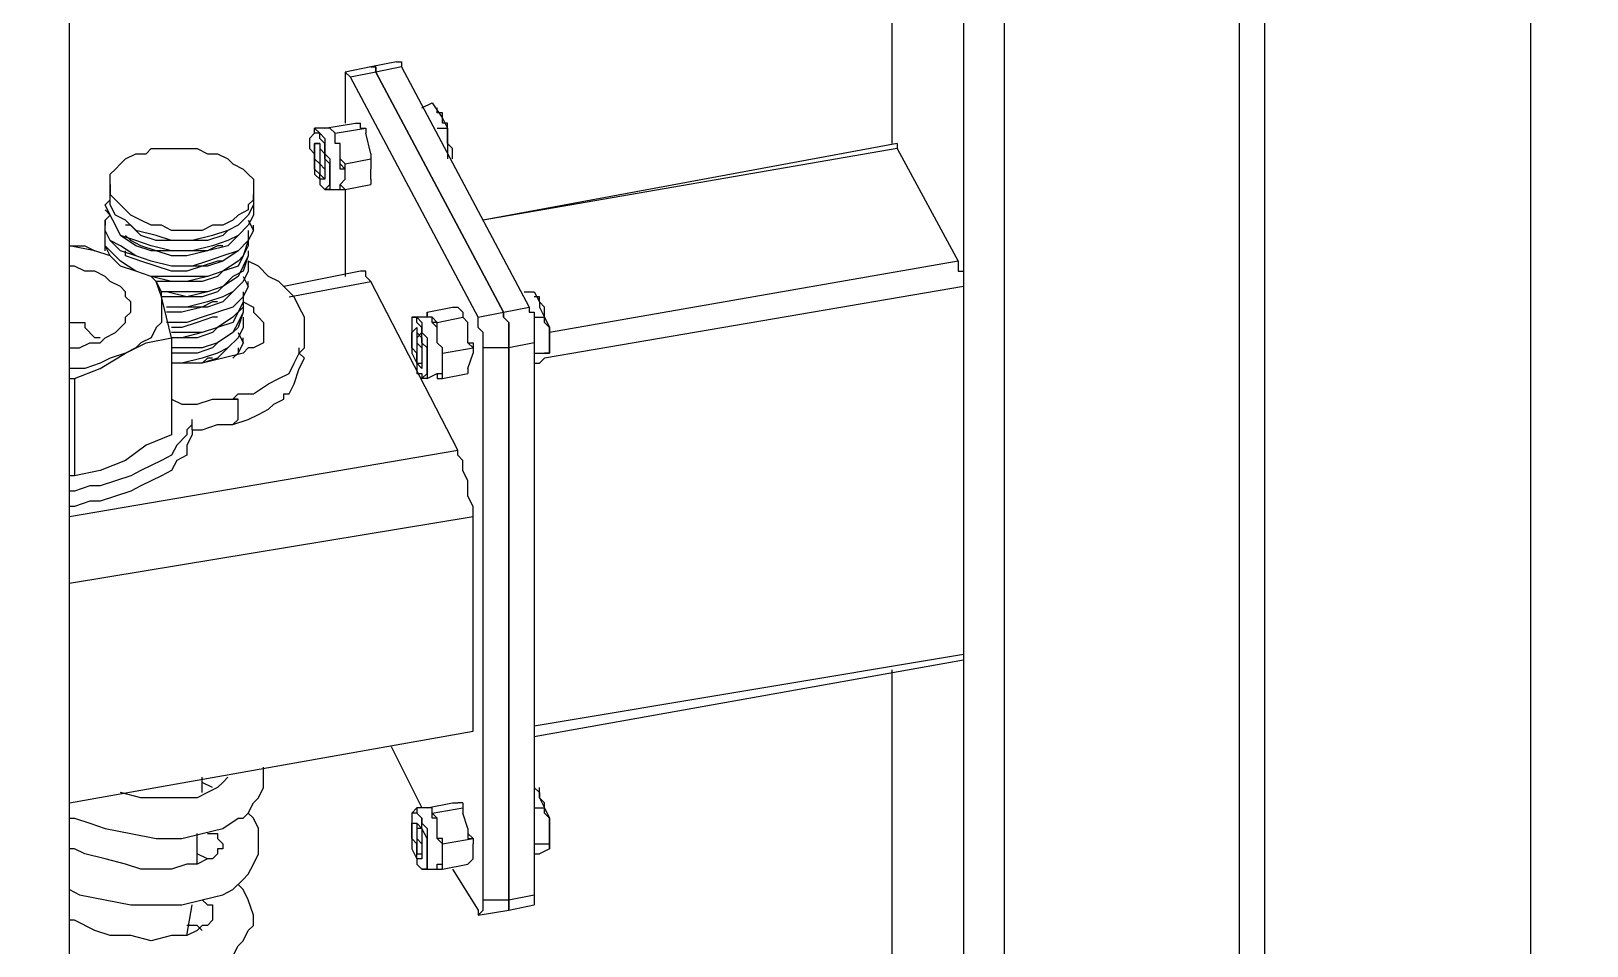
# Model space of a CAD drawing. Extents: x 3 to 592, y 5 to 207.
# Drawn here: x 213.55 to 224.3, y 72.04 to 78.35 of the extents above; entities that cross this region are included whole.
import ezdxf

# ---------------------------------------------------------------- set-up
doc = ezdxf.new("R2010")
doc.units = 0
doc.layers.get('0').update_dxf_attribs({"linetype": 'CONTINUOUS'})
picture_1 = doc.add_image_def('image2.jpg', size_in_pixel=(500, 522))
picture_2 = doc.add_image_def('image3.jpg', size_in_pixel=(600, 560))

msp = doc.modelspace()

# ---------------------------------------------------------------- linework, layer by layer
at = {"color": 7}
for points in [[(219.498333, 82.55), (219.498333, 77.575833)], [(219.498333, 82.514722), (219.498333, 77.575833)], [(219.992222, 81.562222), (219.992222, 70.414444)], [(220.274444, 81.491667), (220.274444, 70.343889)], [(222.073611, 70.731944), (222.073611, 81.315278)], [(221.897222, 81.174167), (221.897222, 70.626111)], [(213.818611, 68.368333), (213.818611, 78.704722)], [(215.9, 78.105), (215.723611, 78.069722)], [(216.076389, 78.140278), (215.9, 78.105)], [(215.9, 78.105), (215.935278, 78.105), (215.935278, 78.069722)], [(215.935278, 78.069722), (215.935278, 78.105), (215.9, 78.105)], [(216.111667, 78.105), (215.935278, 78.069722)], [(216.076389, 78.140278), (216.111667, 78.140278), (216.111667, 78.105)], [(216.111667, 78.105), (216.993611, 76.446944)], [(215.758889, 78.034444), (215.723611, 78.069722), (215.723611, 78.034444), (215.723611, 77.999167)], [(215.723611, 77.999167), (215.723611, 77.716944)], [(215.935278, 78.069722), (215.758889, 78.034444)], [(216.640833, 76.376389), (215.758889, 78.034444)], [(216.817222, 76.411667), (215.935278, 78.069722)], [(215.935278, 78.069722), (216.817222, 76.411667)], [(216.252778, 77.822778), (216.323333, 77.858056)], [(216.323333, 77.858056), (216.393889, 77.752222)], [(216.358611, 77.7875), (216.358611, 77.822778)], [(216.393889, 77.752222), (216.393889, 77.7875), (216.358611, 77.7875)], [(215.617778, 77.681667), (215.511944, 77.681667)], [(215.511944, 77.646389), (215.511944, 77.681667), (215.547222, 77.646389), (215.5825, 77.611111), (215.5825, 77.575833), (215.5825, 77.505278)], [(215.5825, 77.681667), (215.794167, 77.716944)], [(215.617778, 77.681667), (215.5825, 77.681667)], [(215.617778, 77.681667), (215.5825, 77.681667)], [(215.653056, 77.646389), (215.617778, 77.681667)], [(215.653056, 77.646389), (215.864722, 77.681667)], [(215.794167, 77.716944), (215.829444, 77.716944)], [(215.829444, 77.681667), (215.829444, 77.716944)], [(215.829444, 77.681667), (215.864722, 77.681667)], [(215.864722, 77.681667), (215.864722, 77.646389)], [(216.358611, 77.681667), (216.429167, 77.681667)], [(216.393889, 77.752222), (216.429167, 77.681667)], [(216.429167, 77.575833), (216.429167, 77.611111), (216.429167, 77.646389), (216.429167, 77.681667), (216.429167, 77.716944), (216.393889, 77.716944), (216.393889, 77.752222)], [(216.429167, 77.681667), (216.429167, 77.611111), (216.429167, 77.575833)], [(215.547222, 77.575833), (215.511944, 77.575833), (215.511944, 77.540556), (215.511944, 77.505278), (215.511944, 77.47), (215.547222, 77.434722), (215.547222, 77.399444), (215.547222, 77.364167), (215.5825, 77.328889)], [(215.688333, 77.575833), (215.653056, 77.575833), (215.653056, 77.611111), (215.653056, 77.646389)], [(215.653056, 77.575833), (215.653056, 77.611111), (215.653056, 77.646389)], [(215.653056, 77.575833), (215.653056, 77.611111), (215.653056, 77.646389)], [(215.688333, 77.575833), (215.653056, 77.575833)], [(215.688333, 77.505278), (215.688333, 77.540556), (215.688333, 77.575833)], [(215.9, 77.505278), (215.864722, 77.646389)], [(216.429167, 77.575833), (216.429167, 77.47)], [(216.464444, 77.47), (216.464444, 77.505278), (216.464444, 77.540556), (216.429167, 77.575833)], [(219.533611, 77.575833), (216.676111, 77.046667)], [(219.533611, 77.575833), (219.533611, 77.540556)], [(215.547222, 77.540556), (215.547222, 77.505278), (215.547222, 77.47)], [(215.547222, 77.47), (215.547222, 77.434722), (215.5825, 77.399444), (215.5825, 77.364167)], [(215.5825, 77.505278), (215.617778, 77.47), (215.617778, 77.434722), (215.617778, 77.364167), (215.617778, 77.328889), (215.617778, 77.293611), (215.617778, 77.258333), (215.5825, 77.258333)], [(215.723611, 77.364167), (215.723611, 77.399444), (215.688333, 77.399444), (215.688333, 77.434722), (215.688333, 77.47), (215.688333, 77.505278)], [(215.688333, 77.47), (215.688333, 77.505278)], [(215.723611, 77.364167), (215.723611, 77.399444), (215.688333, 77.434722), (215.688333, 77.47)], [(215.723611, 77.434722), (215.688333, 77.47)], [(215.723611, 77.434722), (215.9, 77.47)], [(215.9, 77.505278), (215.9, 77.47)], [(215.9, 77.505278), (215.9, 77.47), (215.9, 77.434722), (215.9, 77.399444)], [(215.9, 77.47), (215.9, 77.399444)], [(219.533611, 77.540556), (216.676111, 77.046667)], [(219.533611, 77.540556), (219.956944, 76.764444)], [(215.688333, 77.293611), (215.723611, 77.328889), (215.723611, 77.364167)], [(215.723611, 77.364167), (215.723611, 77.399444), (215.723611, 77.434722)], [(215.9, 77.328889), (215.9, 77.399444)], [(214.100833, 77.293611), (214.100833, 77.223056)], [(215.5825, 77.258333), (215.688333, 77.258333)], [(215.688333, 77.258333), (215.688333, 77.293611)], [(215.723611, 77.258333), (215.688333, 77.293611)], [(215.688333, 77.258333), (215.688333, 77.293611)], [(215.688333, 77.258333), (215.723611, 77.258333)], [(215.723611, 77.258333), (215.9, 77.293611)], [(215.723611, 77.258333), (215.723611, 76.658611)], [(215.9, 77.328889), (215.9, 77.293611)], [(215.088611, 77.1525), (215.088611, 77.081944), (215.053333, 77.011389), (214.982778, 76.940833), (214.912222, 76.905556), (214.806389, 76.870278), (214.665278, 76.835), (214.524167, 76.835), (214.383056, 76.870278), (214.277222, 76.905556), (214.171389, 76.940833), (214.136111, 77.011389), (214.100833, 77.081944), (214.065556, 77.1525), (214.100833, 77.187778)], [(215.088611, 77.187778), (215.088611, 77.1525), (215.053333, 77.081944), (214.982778, 77.011389), (214.912222, 76.976111), (214.806389, 76.940833), (214.665278, 76.905556), (214.524167, 76.905556), (214.418333, 76.940833), (214.277222, 76.976111), (214.206667, 77.046667), (214.136111, 77.081944), (214.100833, 77.1525), (214.100833, 77.223056)], [(215.088611, 77.187778), (215.088611, 77.223056)], [(215.088611, 77.081944), (215.053333, 77.011389), (214.982778, 76.940833), (214.912222, 76.870278), (214.771111, 76.835), (214.665278, 76.835), (214.524167, 76.835), (214.383056, 76.835), (214.277222, 76.870278), (214.171389, 76.940833), (214.136111, 77.011389), (214.100833, 77.081944), (214.065556, 77.117222)], [(215.053333, 77.046667), (215.088611, 76.976111), (215.053333, 76.905556), (214.982778, 76.835), (214.876944, 76.799722), (214.771111, 76.764444), (214.665278, 76.729167), (214.524167, 76.729167), (214.383056, 76.764444), (214.277222, 76.799722), (214.171389, 76.870278), (214.100833, 76.905556), (214.065556, 76.976111), (214.065556, 77.046667), (214.100833, 77.081944)], [(214.065556, 77.046667), (214.065556, 77.011389)], [(215.053333, 76.976111), (215.053333, 76.905556), (214.982778, 76.835), (214.876944, 76.764444), (214.771111, 76.729167), (214.665278, 76.729167), (214.524167, 76.729167), (214.383056, 76.764444), (214.277222, 76.799722), (214.171389, 76.835), (214.100833, 76.905556), (214.065556, 76.976111), (214.065556, 77.011389)], [(215.053333, 76.940833), (215.053333, 76.905556), (215.018056, 76.799722), (214.982778, 76.764444), (214.876944, 76.693889), (214.771111, 76.658611), (214.63, 76.658611), (214.524167, 76.658611), (214.383056, 76.658611), (214.277222, 76.693889), (214.171389, 76.764444), (214.100833, 76.835), (214.065556, 76.870278), (214.065556, 76.940833), (214.065556, 76.976111)], [(215.053333, 76.905556), (215.053333, 76.870278), (215.018056, 76.799722), (214.982778, 76.729167), (214.876944, 76.693889), (214.771111, 76.658611), (214.63, 76.623333), (214.524167, 76.623333), (214.383056, 76.658611), (214.277222, 76.693889), (214.171389, 76.729167), (214.100833, 76.799722), (214.065556, 76.870278), (214.065556, 76.940833)], [(214.912222, 76.976111), (214.876944, 76.940833), (214.771111, 76.905556), (214.665278, 76.905556), (214.524167, 76.905556), (214.418333, 76.905556), (214.3125, 76.940833), (214.241944, 77.011389), (214.206667, 77.011389)], [(214.876944, 76.870278), (214.841667, 76.870278), (214.771111, 76.835), (214.63, 76.799722), (214.524167, 76.799722), (214.418333, 76.835), (214.3125, 76.870278), (214.241944, 76.905556), (214.206667, 76.940833)], [(215.088611, 76.976111), (215.088611, 77.011389)], [(213.818611, 76.870278), (213.924444, 76.870278), (213.995, 76.835)], [(213.995, 76.835), (213.818611, 76.870278)], [(214.100833, 76.799722), (213.995, 76.835)], [(214.100833, 76.799722), (213.995, 76.835)], [(214.065556, 76.835), (214.065556, 76.870278)], [(214.876944, 76.764444), (214.841667, 76.764444), (214.735833, 76.729167), (214.63, 76.693889), (214.524167, 76.693889), (214.418333, 76.729167), (214.3125, 76.764444), (214.206667, 76.799722), (214.206667, 76.835)], [(215.053333, 76.835), (215.053333, 76.799722), (215.018056, 76.729167), (214.982778, 76.658611), (214.876944, 76.588056), (214.771111, 76.552778), (214.63, 76.552778), (214.488889, 76.552778), (214.453611, 76.552778)], [(214.206667, 76.341111), (214.206667, 76.376389), (214.241944, 76.411667), (214.241944, 76.482222), (214.206667, 76.5175), (214.206667, 76.552778), (214.171389, 76.588056), (214.100833, 76.623333), (214.065556, 76.658611), (213.995, 76.693889), (213.924444, 76.693889), (213.853889, 76.729167), (213.818611, 76.729167)], [(215.053333, 76.799722), (215.018056, 76.693889), (214.9475, 76.658611), (214.876944, 76.588056), (214.771111, 76.552778), (214.63, 76.5175), (214.488889, 76.552778), (214.453611, 76.552778)], [(215.053333, 76.764444), (215.053333, 76.693889), (215.018056, 76.623333), (214.9475, 76.552778), (214.876944, 76.5175), (214.771111, 76.482222), (214.63, 76.446944), (214.488889, 76.446944)], [(214.9475, 75.811944), (214.982778, 75.847222), (215.088611, 75.847222), (215.194444, 75.917778), (215.265, 75.953056), (215.335556, 75.988333), (215.370833, 76.058889), (215.406111, 76.129444), (215.441389, 76.164722), (215.441389, 76.235278), (215.441389, 76.305833), (215.441389, 76.376389), (215.406111, 76.446944), (215.370833, 76.5175), (215.335556, 76.552778), (215.300278, 76.588056), (215.265, 76.623333), (215.194444, 76.658611), (215.123889, 76.729167), (215.053333, 76.764444)], [(219.956944, 76.764444), (217.134722, 76.270556)], [(219.956944, 76.764444), (219.956944, 76.729167), (219.956944, 76.693889), (219.992222, 76.693889), (219.992222, 76.658611), (219.992222, 76.623333), (219.992222, 76.588056)], [(214.453611, 76.5175), (214.453611, 76.552778), (214.418333, 76.623333), (214.383056, 76.658611)], [(214.876944, 76.693889), (214.841667, 76.658611), (214.735833, 76.623333), (214.63, 76.623333), (214.524167, 76.623333), (214.418333, 76.623333)], [(214.453611, 76.5175), (214.418333, 76.623333)], [(215.053333, 76.693889), (215.018056, 76.623333), (214.9475, 76.552778), (214.876944, 76.482222), (214.771111, 76.446944), (214.63, 76.446944), (214.488889, 76.446944)], [(215.018056, 76.658611), (215.053333, 76.588056), (215.018056, 76.5175), (214.9475, 76.446944), (214.841667, 76.411667), (214.735833, 76.376389), (214.63, 76.341111), (214.488889, 76.341111)], [(215.053333, 76.588056), (215.053333, 76.623333)], [(215.829444, 76.693889), (215.300278, 76.588056)], [(215.335556, 76.5175), (215.9, 76.623333)], [(215.9, 76.623333), (215.864722, 76.658611), (215.864722, 76.693889), (215.829444, 76.693889)], [(216.499722, 75.459167), (215.9, 76.623333)], [(214.453611, 76.5175), (214.453611, 76.446944), (214.453611, 76.411667), (214.453611, 76.341111), (214.418333, 76.305833), (214.383056, 76.235278), (214.3125, 76.2), (214.277222, 76.164722), (214.206667, 76.129444)], [(214.876944, 76.588056), (214.841667, 76.552778), (214.735833, 76.5175), (214.63, 76.5175), (214.488889, 76.5175), (214.453611, 76.5175)], [(214.524167, 76.235278), (214.488889, 76.376389), (214.453611, 76.5175)], [(215.053333, 76.588056), (215.018056, 76.5175), (214.9475, 76.446944), (214.841667, 76.411667), (214.735833, 76.376389), (214.63, 76.341111), (214.488889, 76.341111)], [(215.018056, 76.552778), (215.018056, 76.5175), (215.018056, 76.446944), (214.9475, 76.376389), (214.841667, 76.305833), (214.735833, 76.270556), (214.594722, 76.270556), (214.524167, 76.270556)], [(215.018056, 76.5175), (215.018056, 76.482222), (214.982778, 76.411667), (214.9475, 76.341111), (214.841667, 76.305833), (214.735833, 76.270556), (214.594722, 76.235278), (214.524167, 76.235278)], [(216.958333, 76.552778), (217.028889, 76.552778)], [(217.028889, 76.552778), (217.064167, 76.482222)], [(217.064167, 76.5175), (217.028889, 76.5175)], [(217.064167, 76.482222), (217.064167, 76.5175)], [(219.992222, 76.588056), (217.099444, 76.094167)], [(219.992222, 76.588056), (219.992222, 74.048056)], [(214.841667, 76.482222), (214.806389, 76.482222), (214.735833, 76.446944), (214.594722, 76.411667), (214.488889, 76.411667)], [(215.018056, 76.482222), (215.088611, 76.446944), (215.088611, 76.411667), (215.123889, 76.376389), (215.159167, 76.341111), (215.159167, 76.305833), (215.159167, 76.235278), (215.159167, 76.2), (215.088611, 76.164722), (215.053333, 76.164722), (215.018056, 76.129444), (214.876944, 76.094167), (214.735833, 76.058889), (214.594722, 76.058889), (214.524167, 76.058889)], [(215.018056, 76.446944), (215.018056, 76.411667), (214.982778, 76.341111), (214.9475, 76.270556), (214.841667, 76.2), (214.735833, 76.164722), (214.594722, 76.164722), (214.524167, 76.164722)], [(215.018056, 76.411667), (214.982778, 76.305833), (214.9475, 76.270556), (214.841667, 76.2), (214.735833, 76.164722), (214.594722, 76.164722), (214.524167, 76.164722)], [(216.288056, 76.411667), (216.464444, 76.446944)], [(216.288056, 76.376389), (216.288056, 76.411667)], [(216.288056, 76.411667), (216.288056, 76.376389)], [(216.288056, 76.411667), (216.288056, 76.376389)], [(216.464444, 76.446944), (216.499722, 76.446944)], [(216.535, 76.411667), (216.499722, 76.446944)], [(216.535, 76.411667), (216.535, 76.376389)], [(216.640833, 76.376389), (216.817222, 76.411667)], [(216.817222, 76.411667), (216.993611, 76.446944)], [(216.817222, 76.411667), (216.817222, 76.376389), (216.8525, 76.341111), (216.8525, 76.305833), (216.8525, 76.270556), (216.8525, 76.235278), (216.8525, 76.2), (216.8525, 76.164722)], [(216.8525, 76.164722), (216.8525, 76.2), (216.8525, 76.235278), (216.8525, 76.270556), (216.8525, 76.305833), (216.8525, 76.341111), (216.817222, 76.376389), (216.817222, 76.411667)], [(216.993611, 76.446944), (216.993611, 76.411667), (217.028889, 76.411667), (217.028889, 76.376389), (217.028889, 76.341111), (217.028889, 76.305833), (217.028889, 76.270556), (217.028889, 76.235278), (217.028889, 76.2)], [(217.064167, 76.482222), (217.064167, 76.446944), (217.099444, 76.376389)], [(217.134722, 76.270556), (217.134722, 76.305833), (217.099444, 76.341111), (217.099444, 76.376389), (217.099444, 76.411667), (217.099444, 76.446944), (217.064167, 76.482222)], [(213.818611, 76.164722), (213.889167, 76.164722), (213.959722, 76.2), (214.030278, 76.2), (214.065556, 76.235278), (214.136111, 76.270556), (214.171389, 76.305833), (214.206667, 76.341111)], [(213.818611, 76.341111), (213.853889, 76.341111), (213.889167, 76.341111), (213.924444, 76.341111), (213.924444, 76.305833)], [(214.030278, 76.235278), (213.995, 76.235278), (213.924444, 76.305833)], [(215.018056, 76.376389), (215.018056, 76.305833), (214.982778, 76.235278), (214.912222, 76.164722), (214.841667, 76.129444), (214.735833, 76.094167), (214.594722, 76.058889), (214.524167, 76.058889)], [(214.841667, 76.376389), (214.806389, 76.376389), (214.700556, 76.341111), (214.594722, 76.305833), (214.524167, 76.305833)], [(214.841667, 76.305833), (214.806389, 76.270556), (214.700556, 76.235278), (214.594722, 76.235278), (214.524167, 76.235278)], [(215.018056, 76.305833), (214.982778, 76.235278), (214.912222, 76.164722), (214.841667, 76.094167), (214.735833, 76.058889), (214.63, 76.058889)], [(216.182222, 76.376389), (216.182222, 76.341111)], [(216.182222, 76.376389), (216.2175, 76.376389), (216.252778, 76.341111), (216.252778, 76.305833), (216.252778, 76.270556), (216.288056, 76.235278)], [(216.288056, 76.376389), (216.2175, 76.376389)], [(216.2175, 76.305833), (216.2175, 76.270556), (216.2175, 76.235278), (216.2175, 76.2), (216.2175, 76.164722), (216.2175, 76.129444), (216.2175, 76.094167), (216.2175, 76.058889), (216.252778, 76.058889)], [(216.323333, 76.376389), (216.288056, 76.376389)], [(216.358611, 76.270556), (216.358611, 76.305833), (216.323333, 76.341111), (216.323333, 76.376389)], [(216.358611, 76.305833), (216.358611, 76.341111), (216.323333, 76.341111), (216.323333, 76.376389)], [(216.358611, 76.341111), (216.323333, 76.376389)], [(216.358611, 76.341111), (216.535, 76.376389)], [(216.358611, 76.305833), (216.358611, 76.341111)], [(216.358611, 76.270556), (216.358611, 76.305833)], [(216.535, 76.376389), (216.570278, 76.341111)], [(216.570278, 76.2), (216.570278, 76.341111)], [(216.676111, 76.164722), (216.676111, 76.2), (216.676111, 76.235278), (216.676111, 76.270556), (216.640833, 76.305833), (216.640833, 76.341111), (216.640833, 76.376389)], [(217.028889, 76.376389), (217.099444, 76.376389)], [(217.099444, 76.376389), (217.134722, 76.305833), (217.134722, 76.270556)], [(214.206667, 76.129444), (214.347778, 76.2), (214.524167, 76.235278)], [(214.524167, 76.235278), (214.524167, 75.565)], [(214.841667, 76.2), (214.806389, 76.164722), (214.700556, 76.129444), (214.594722, 76.129444), (214.524167, 76.129444)], [(214.982778, 76.270556), (215.018056, 76.2), (214.982778, 76.129444), (214.9475, 76.094167)], [(215.018056, 76.2), (214.982778, 76.129444), (214.9475, 76.094167)], [(215.018056, 76.2), (215.018056, 76.235278)], [(216.252778, 76.270556), (216.2175, 76.235278), (216.2175, 76.2)], [(216.2175, 76.2), (216.252778, 76.164722), (216.252778, 76.129444), (216.252778, 76.094167)], [(216.288056, 76.235278), (216.288056, 76.164722), (216.288056, 76.129444), (216.288056, 76.058889), (216.288056, 76.023611), (216.288056, 75.988333), (216.288056, 75.953056), (216.252778, 75.953056)], [(216.358611, 76.2), (216.358611, 76.235278), (216.358611, 76.270556)], [(216.393889, 76.058889), (216.393889, 76.094167), (216.393889, 76.129444), (216.393889, 76.164722), (216.358611, 76.2)], [(216.393889, 76.164722), (216.358611, 76.2)], [(216.570278, 76.2), (216.605556, 76.164722)], [(216.570278, 76.2), (216.605556, 76.2), (216.605556, 76.164722), (216.605556, 76.129444)], [(217.028889, 76.2), (216.8525, 76.164722)], [(217.028889, 76.2), (217.028889, 72.39)], [(217.134722, 76.270556), (217.134722, 76.164722), (217.134722, 76.129444)], [(217.134722, 76.129444), (217.134722, 76.164722), (217.134722, 76.2), (217.134722, 76.235278), (217.134722, 76.270556)], [(214.206667, 76.129444), (214.100833, 76.094167), (214.030278, 76.058889), (213.924444, 76.023611), (213.853889, 76.023611), (213.818611, 76.023611)], [(213.853889, 75.953056), (214.030278, 76.023611), (214.206667, 76.129444)], [(214.806389, 76.094167), (214.771111, 76.094167), (214.735833, 76.058889)], [(214.9475, 75.635556), (215.053333, 75.670833), (215.123889, 75.706111), (215.194444, 75.741389), (215.229722, 75.776667), (215.300278, 75.811944), (215.300278, 75.847222), (215.335556, 75.847222), (215.370833, 75.917778), (215.406111, 76.023611), (215.441389, 76.094167), (215.406111, 76.129444), (215.406111, 76.164722)], [(214.982778, 76.164722), (214.982778, 76.129444)], [(216.393889, 76.129444), (216.605556, 76.164722)], [(216.393889, 76.094167), (216.393889, 76.129444), (216.393889, 76.164722)], [(216.393889, 76.129444), (216.393889, 76.164722)], [(216.393889, 76.094167), (216.393889, 76.129444)], [(216.393889, 76.058889), (216.393889, 76.094167)], [(216.570278, 76.023611), (216.605556, 76.129444)], [(216.605556, 76.164722), (216.605556, 76.129444)], [(216.676111, 72.354722), (216.676111, 76.164722)], [(216.8525, 76.164722), (216.676111, 76.164722)], [(216.8525, 72.354722), (216.8525, 76.164722)], [(216.8525, 76.164722), (216.8525, 72.354722)], [(217.028889, 76.129444), (217.134722, 76.129444)], [(217.099444, 76.094167), (217.064167, 76.058889)], [(217.134722, 76.129444), (217.099444, 76.129444)], [(216.252778, 75.988333), (216.252778, 75.953056)], [(216.288056, 75.953056), (216.358611, 75.988333)], [(216.358611, 75.988333), (216.393889, 75.988333), (216.393889, 76.023611)], [(216.358611, 75.988333), (216.393889, 75.988333)], [(216.358611, 75.988333), (216.358611, 75.953056), (216.393889, 75.953056)], [(216.393889, 76.023611), (216.393889, 76.058889)], [(216.393889, 75.988333), (216.393889, 76.023611)], [(216.393889, 75.953056), (216.570278, 75.988333)], [(216.393889, 75.953056), (216.393889, 75.988333)], [(216.570278, 76.023611), (216.570278, 75.988333)], [(217.028889, 76.058889), (217.064167, 76.058889)], [(213.818611, 75.953056), (213.853889, 75.953056)], [(213.853889, 75.953056), (213.853889, 75.282778)], [(214.524167, 75.811944), (214.594722, 75.776667), (214.700556, 75.776667), (214.806389, 75.811944), (214.912222, 75.811944), (214.9475, 75.811944)], [(214.9475, 75.635556), (214.982778, 75.670833), (214.982778, 75.706111), (214.982778, 75.741389), (214.982778, 75.811944), (214.9475, 75.811944)], [(214.9475, 75.811944), (214.982778, 75.811944)], [(214.665278, 75.635556), (214.63, 75.600278), (214.63, 75.565), (214.559444, 75.494444), (214.524167, 75.423889), (214.453611, 75.388611), (214.383056, 75.353333), (214.3125, 75.318056), (214.241944, 75.282778), (214.136111, 75.2475), (214.030278, 75.212222), (213.959722, 75.212222), (213.853889, 75.176944), (213.818611, 75.176944)], [(214.665278, 75.600278), (214.665278, 75.670833)], [(214.665278, 75.600278), (214.735833, 75.600278), (214.841667, 75.635556), (214.9475, 75.635556)], [(214.665278, 75.600278), (214.665278, 75.565), (214.63, 75.494444), (214.63, 75.423889), (214.559444, 75.388611), (214.524167, 75.318056), (214.453611, 75.282778), (214.383056, 75.2475), (214.3125, 75.212222), (214.241944, 75.176944), (214.136111, 75.141667), (214.030278, 75.106389), (213.959722, 75.106389), (213.853889, 75.071111), (213.818611, 75.071111)], [(214.524167, 75.565), (214.347778, 75.494444), (214.206667, 75.388611)], [(213.818611, 75.000556), (216.499722, 75.459167)], [(216.605556, 75.000556), (216.605556, 75.071111), (216.570278, 75.141667), (216.570278, 75.176944), (216.570278, 75.2475), (216.535, 75.318056), (216.535, 75.388611), (216.499722, 75.423889), (216.499722, 75.459167)], [(214.206667, 75.388611), (214.030278, 75.318056), (213.853889, 75.282778)], [(213.853889, 75.282778), (213.818611, 75.282778)], [(213.818611, 74.541944), (216.605556, 75.000556)], [(216.605556, 73.518889), (216.605556, 75.000556)], [(219.992222, 74.048056), (217.028889, 73.554167)], [(219.992222, 74.048056), (219.992222, 74.012778)], [(217.028889, 73.483611), (219.992222, 74.012778)], [(219.498333, 73.942222), (219.498333, 71.402222)], [(219.498333, 73.942222), (219.498333, 71.366944)], [(213.818611, 73.025), (216.605556, 73.518889)], [(216.041111, 73.413056), (216.252778, 72.989722)], [(213.818611, 72.919167), (213.853889, 72.919167), (213.959722, 72.883889), (214.065556, 72.848611), (214.241944, 72.813333), (214.418333, 72.778056), (214.594722, 72.778056), (214.735833, 72.813333), (214.876944, 72.848611), (214.982778, 72.919167), (215.018056, 72.919167), (215.053333, 72.954444), (215.088611, 73.025), (215.123889, 73.060278), (215.159167, 73.130833), (215.159167, 73.166111), (215.159167, 73.271944)], [(214.912222, 73.201389), (214.876944, 73.166111), (214.841667, 73.130833), (214.771111, 73.095556), (214.700556, 73.060278), (214.594722, 73.060278), (214.453611, 73.060278), (214.3125, 73.060278), (214.171389, 73.095556)], [(214.735833, 73.095556), (214.735833, 73.201389)], [(214.806389, 73.130833), (214.735833, 73.166111)], [(217.028889, 73.130833), (217.064167, 73.095556)], [(217.064167, 73.095556), (217.064167, 73.130833)], [(217.064167, 73.095556), (217.064167, 73.060278), (217.099444, 72.989722)], [(217.134722, 72.883889), (217.134722, 72.919167), (217.099444, 72.954444), (217.099444, 72.989722), (217.099444, 73.025), (217.064167, 73.060278), (217.064167, 73.095556)], [(213.818611, 72.425278), (213.889167, 72.39), (214.065556, 72.354722), (214.241944, 72.319444), (214.418333, 72.319444), (214.594722, 72.319444), (214.735833, 72.354722), (214.876944, 72.39), (214.9475, 72.425278), (215.018056, 72.495833), (215.053333, 72.531111), (215.088611, 72.601667), (215.123889, 72.672222), (215.123889, 72.742778), (215.123889, 72.778056), (215.123889, 72.848611), (215.088611, 72.919167), (215.053333, 72.954444)], [(216.182222, 72.954444), (216.2175, 72.989722), (216.2175, 72.954444), (216.252778, 72.919167), (216.252778, 72.883889), (216.288056, 72.848611)], [(216.288056, 72.989722), (216.2175, 72.989722)], [(216.288056, 72.989722), (216.464444, 73.025)], [(216.323333, 72.989722), (216.288056, 72.989722)], [(216.358611, 72.883889), (216.358611, 72.919167), (216.323333, 72.919167), (216.323333, 72.954444), (216.323333, 72.989722)], [(216.323333, 72.954444), (216.535, 72.989722)], [(216.358611, 72.919167), (216.323333, 72.919167), (216.323333, 72.954444), (216.323333, 72.989722)], [(216.323333, 72.954444), (216.323333, 72.989722)], [(216.358611, 72.919167), (216.323333, 72.954444)], [(216.464444, 73.025), (216.499722, 73.025)], [(216.535, 73.025), (216.499722, 73.025)], [(216.535, 73.025), (216.535, 72.989722)], [(216.535, 72.989722), (216.535, 72.954444)], [(216.570278, 72.848611), (216.535, 72.954444)], [(217.028889, 72.989722), (217.099444, 72.989722)], [(217.099444, 72.989722), (217.134722, 72.919167), (217.134722, 72.883889)], [(216.2175, 72.883889), (216.2175, 72.848611), (216.2175, 72.813333), (216.2175, 72.778056), (216.2175, 72.7075), (216.2175, 72.672222), (216.252778, 72.672222), (216.252778, 72.636944)], [(216.252778, 72.848611), (216.2175, 72.848611), (216.2175, 72.813333), (216.2175, 72.778056)], [(216.288056, 72.848611), (216.288056, 72.778056), (216.288056, 72.742778), (216.288056, 72.7075), (216.288056, 72.636944), (216.288056, 72.601667), (216.288056, 72.566389), (216.252778, 72.566389)], [(216.358611, 72.883889), (216.358611, 72.919167)], [(216.358611, 72.813333), (216.358611, 72.848611), (216.358611, 72.883889)], [(216.570278, 72.848611), (216.570278, 72.813333), (216.605556, 72.778056)], [(216.570278, 72.848611), (216.570278, 72.813333), (216.570278, 72.778056), (216.605556, 72.778056), (216.605556, 72.742778)], [(217.134722, 72.883889), (217.134722, 72.778056), (217.134722, 72.742778)], [(217.134722, 72.7075), (217.134722, 72.742778), (217.134722, 72.778056), (217.134722, 72.813333), (217.134722, 72.848611), (217.134722, 72.883889)], [(214.771111, 72.813333), (214.841667, 72.813333), (214.841667, 72.778056), (214.876944, 72.742778), (214.876944, 72.7075), (214.841667, 72.7075), (214.841667, 72.672222), (214.806389, 72.636944), (214.771111, 72.636944), (214.700556, 72.601667), (214.63, 72.601667), (214.524167, 72.566389), (214.418333, 72.566389), (214.3125, 72.566389), (214.206667, 72.601667), (214.065556, 72.636944), (213.924444, 72.672222), (213.853889, 72.7075), (213.818611, 72.7075)], [(214.700556, 72.601667), (214.700556, 72.813333)], [(216.2175, 72.778056), (216.252778, 72.742778), (216.252778, 72.7075), (216.252778, 72.672222)], [(216.393889, 72.672222), (216.393889, 72.7075), (216.393889, 72.742778), (216.393889, 72.778056), (216.358611, 72.778056), (216.358611, 72.813333)], [(216.358611, 72.778056), (216.358611, 72.813333)], [(216.393889, 72.7075), (216.393889, 72.742778), (216.393889, 72.778056), (216.358611, 72.778056)], [(216.393889, 72.742778), (216.358611, 72.778056)], [(216.393889, 72.742778), (216.605556, 72.778056)], [(216.393889, 72.7075), (216.393889, 72.742778)], [(216.605556, 72.778056), (216.605556, 72.742778)], [(216.605556, 72.636944), (216.605556, 72.742778)], [(217.028889, 72.742778), (217.134722, 72.742778)], [(217.134722, 72.742778), (217.134722, 72.7075)], [(214.771111, 72.636944), (214.700556, 72.672222)], [(216.393889, 72.672222), (216.393889, 72.7075)], [(216.393889, 72.601667), (216.393889, 72.636944), (216.393889, 72.672222)], [(216.605556, 72.636944), (216.570278, 72.601667)], [(217.028889, 72.672222), (217.064167, 72.672222)], [(217.134722, 72.7075), (217.064167, 72.672222)], [(216.288056, 72.566389), (216.358611, 72.566389)], [(216.358611, 72.566389), (216.358611, 72.601667), (216.393889, 72.601667)], [(216.358611, 72.566389), (216.393889, 72.566389), (216.393889, 72.601667)], [(216.358611, 72.566389), (216.393889, 72.566389)], [(216.393889, 72.566389), (216.570278, 72.601667)], [(216.393889, 72.566389), (216.393889, 72.601667)], [(216.464444, 72.566389), (216.640833, 72.284167)], [(213.818611, 71.931389), (213.924444, 71.896111), (214.030278, 71.860833), (214.171389, 71.825556), (214.3125, 71.825556), (214.383056, 71.825556), (214.488889, 71.825556), (214.594722, 71.825556), (214.700556, 71.860833), (214.771111, 71.896111), (214.841667, 71.931389), (214.912222, 71.966667), (214.9475, 71.966667), (214.982778, 72.037222), (215.018056, 72.0725), (215.053333, 72.143056), (215.088611, 72.178333), (215.088611, 72.248889), (215.053333, 72.354722), (215.018056, 72.425278), (214.982778, 72.460556)], [(214.735833, 72.354722), (214.771111, 72.319444), (214.806389, 72.319444), (214.806389, 72.284167), (214.806389, 72.248889), (214.806389, 72.213611), (214.771111, 72.178333), (214.735833, 72.178333), (214.700556, 72.143056), (214.63, 72.107778), (214.524167, 72.107778), (214.383056, 72.0725), (214.241944, 72.107778), (214.100833, 72.107778), (213.995, 72.143056), (213.853889, 72.213611), (213.818611, 72.213611)], [(214.63, 72.107778), (214.665278, 72.319444)], [(216.640833, 72.284167), (216.640833, 72.248889), (216.676111, 72.284167), (216.676111, 72.319444), (216.676111, 72.354722)], [(216.676111, 72.354722), (216.8525, 72.354722)], [(216.8525, 72.354722), (217.028889, 72.39)], [(216.8525, 72.354722), (216.8525, 72.319444), (216.8525, 72.284167)], [(216.8525, 72.284167), (216.8525, 72.319444), (216.8525, 72.354722)], [(216.8525, 72.284167), (217.028889, 72.319444)], [(217.028889, 72.39), (217.028889, 72.354722), (217.028889, 72.319444)], [(216.640833, 72.248889), (216.8525, 72.284167)], [(214.735833, 72.143056), (214.700556, 72.178333), (214.63, 72.178333)]]:
    msp.add_lwpolyline(points, dxfattribs=at)
for points in [[(215.5825, 77.505278), (215.5825, 77.575833), (215.547222, 77.611111), (215.547222, 77.646389), (215.511944, 77.646389), (215.476667, 77.611111), (215.476667, 77.575833), (215.476667, 77.540556), (215.511944, 77.505278), (215.511944, 77.434722), (215.511944, 77.399444), (215.511944, 77.364167), (215.547222, 77.328889), (215.547222, 77.293611), (215.5825, 77.258333), (215.617778, 77.293611), (215.617778, 77.328889), (215.617778, 77.364167), (215.617778, 77.434722), (215.5825, 77.47)], [(215.5825, 77.505278), (215.5825, 77.47), (215.5825, 77.399444), (215.5825, 77.364167), (215.5825, 77.328889), (215.547222, 77.328889), (215.547222, 77.364167), (215.511944, 77.399444), (215.511944, 77.434722), (215.511944, 77.47), (215.511944, 77.505278), (215.511944, 77.540556), (215.511944, 77.575833), (215.547222, 77.575833), (215.547222, 77.540556)], [(214.171389, 77.434722), (214.206667, 77.47), (214.277222, 77.505278), (214.347778, 77.505278), (214.383056, 77.540556), (214.488889, 77.540556), (214.559444, 77.540556), (214.63, 77.540556), (214.700556, 77.540556), (214.771111, 77.505278), (214.841667, 77.505278), (214.912222, 77.47), (214.9475, 77.434722), (215.018056, 77.399444), (215.053333, 77.364167), (215.088611, 77.328889), (215.088611, 77.258333), (215.088611, 77.223056), (215.088611, 77.187778), (215.053333, 77.1525), (215.053333, 77.117222), (214.982778, 77.081944), (214.9475, 77.046667), (214.876944, 77.011389), (214.806389, 77.011389), (214.735833, 76.976111), (214.665278, 76.976111), (214.594722, 76.976111), (214.524167, 76.976111), (214.453611, 77.011389), (214.383056, 77.011389), (214.3125, 77.046667), (214.241944, 77.081944), (214.206667, 77.117222), (214.171389, 77.1525), (214.136111, 77.187778), (214.100833, 77.223056), (214.100833, 77.293611), (214.100833, 77.328889), (214.100833, 77.364167), (214.136111, 77.399444)], [(216.252778, 76.2), (216.252778, 76.270556), (216.252778, 76.305833), (216.2175, 76.341111), (216.2175, 76.376389), (216.182222, 76.376389), (216.182222, 76.341111), (216.182222, 76.305833), (216.182222, 76.270556), (216.182222, 76.2), (216.182222, 76.164722), (216.182222, 76.129444), (216.2175, 76.058889), (216.2175, 76.023611), (216.2175, 75.988333), (216.252778, 75.988333), (216.252778, 75.953056), (216.288056, 75.988333), (216.288056, 76.023611), (216.288056, 76.058889), (216.288056, 76.129444), (216.288056, 76.164722)], [(216.252778, 76.2), (216.252778, 76.164722), (216.252778, 76.129444), (216.252778, 76.094167), (216.252778, 76.058889), (216.252778, 76.023611), (216.2175, 76.058889), (216.2175, 76.094167), (216.2175, 76.129444), (216.182222, 76.164722), (216.182222, 76.2), (216.182222, 76.235278), (216.182222, 76.270556), (216.2175, 76.305833), (216.2175, 76.270556), (216.252778, 76.235278)], [(216.252778, 72.848611), (216.252778, 72.883889), (216.252778, 72.919167), (216.2175, 72.954444), (216.182222, 72.954444), (216.182222, 72.919167), (216.182222, 72.883889), (216.182222, 72.848611), (216.182222, 72.778056), (216.182222, 72.742778), (216.182222, 72.7075), (216.2175, 72.636944), (216.2175, 72.601667), (216.252778, 72.566389), (216.288056, 72.566389), (216.288056, 72.601667), (216.288056, 72.636944), (216.288056, 72.7075), (216.288056, 72.742778), (216.288056, 72.778056)], [(216.252778, 72.813333), (216.252778, 72.778056), (216.252778, 72.742778), (216.252778, 72.7075), (216.252778, 72.672222), (216.252778, 72.636944), (216.2175, 72.636944), (216.2175, 72.672222), (216.2175, 72.7075), (216.2175, 72.742778), (216.182222, 72.778056), (216.182222, 72.813333), (216.182222, 72.848611), (216.182222, 72.883889), (216.2175, 72.883889), (216.252778, 72.848611)]]:
    msp.add_lwpolyline(points, close=True, dxfattribs=at)

# ---------------------------------------------------------------- pictures from other files: only their frames are drawn
image = msp.add_image(picture_2, insert=(160.681648, 50.463991), size_in_units=(87.012, 81.44024))
image.dxf.flags = 7
image = msp.add_image(picture_1, insert=(223.91014, 48.573409), size_in_units=(72.51, 75.913938))
image.dxf.flags = 7

doc.saveas('drawing.dxf')
